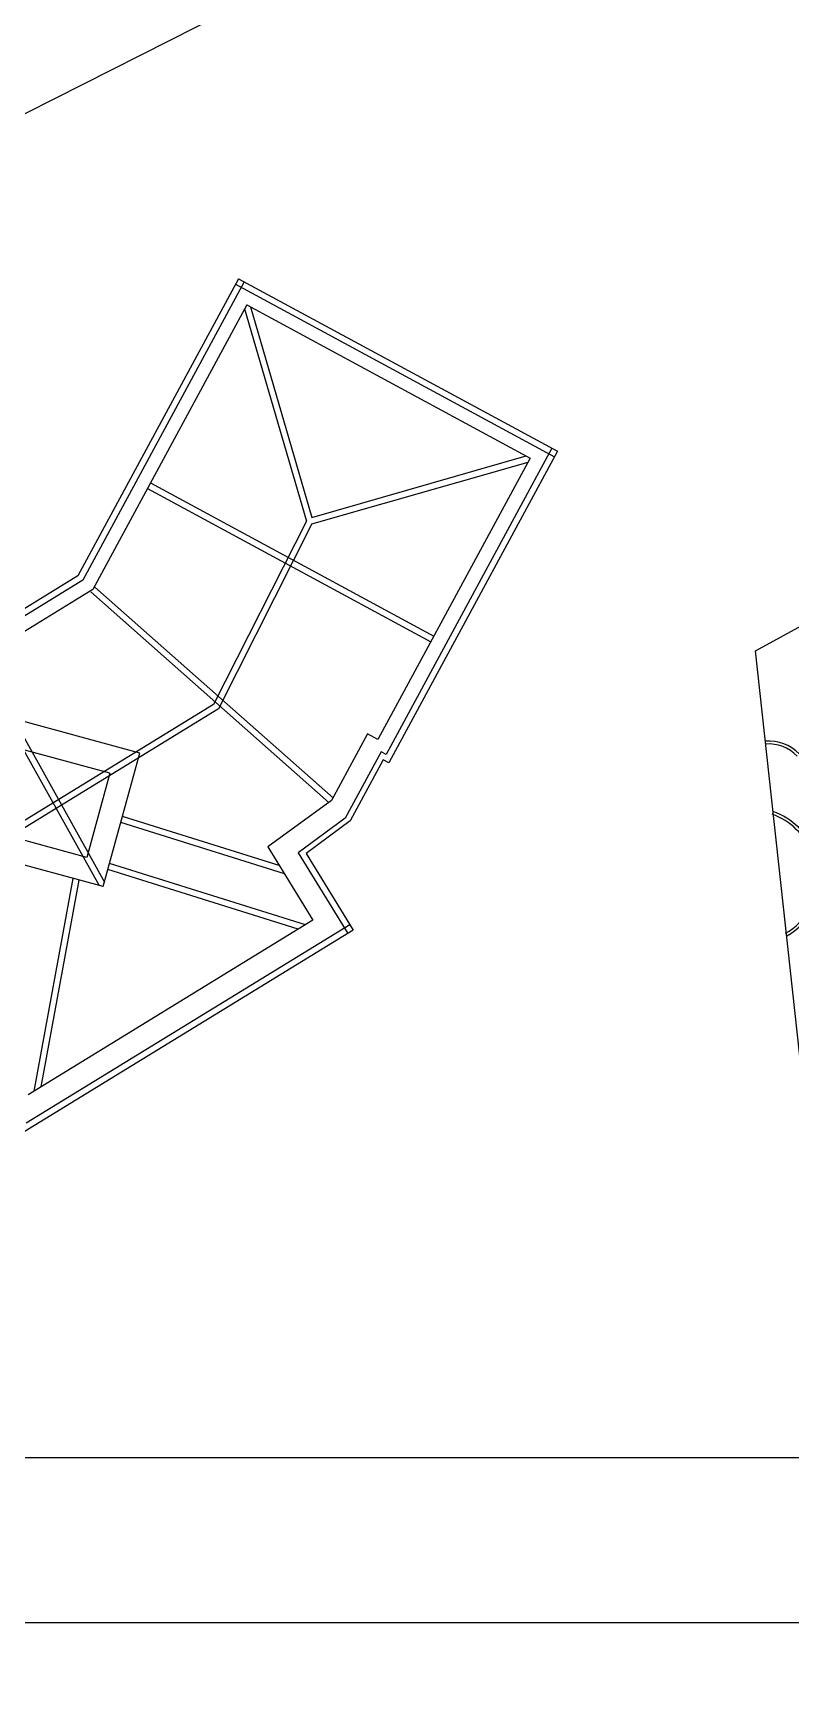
# Model space of a CAD drawing. Extents: x -2888 to 8486, y -2377 to 1555.
# Drawn here: x 6905.6 to 6997.4, y 361.5 to 562 of the extents above; entities that cross this region are included whole.
import ezdxf

# ---------------------------------------------------------------- set-up
doc = ezdxf.new("R2010")
doc.units = 0
doc.layers.add('MIMIC_SIZE', color=7, linetype='CONTINUOUS')

# ---------------------------------------------------------------- blocks, each defined once
blk = doc.blocks.new('D-433-1_MIMIC_SIZE_900_X_1')
at = {"layer": 'MIMIC_SIZE'}
for points in [[(3.62, 53.07), (868.62, 53.07), (868.62, 478.07), (3.62, 478.07)], [(23.62, 73.07), (848.62, 73.07), (848.62, 458.07), (23.62, 458.07)]]:
    blk.add_lwpolyline(points, close=True, dxfattribs=at)

msp = doc.modelspace()

# ---------------------------------------------------------------- linework, layer by layer
at = {"layer": 'MIMIC_SIZE', "color": 1}
msp.add_line((6527.762, 361.459), (7811.076, 1011.117), dxfattribs=at)
at = {"layer": 'MIMIC_SIZE', "color": 0}
for p, q in [((6930.488, 532.211), (6911.026, 496.228)), ((6931.16, 531.848), (6911.6, 495.684)), ((6930.125, 531.539), (6968.765, 510.64)), ((6930.488, 532.211), (6969.128, 511.312)), ((6931.476, 529.053), (6912.82, 494.559)), ((6931.218, 528.575), (6938.704, 502.854)), ((6931.476, 529.053), (6965.824, 510.475)), ((6931.948, 528.797), (6939.373, 503.288)), ((6968.456, 511.675), (6948.39, 474.575)), ((6939.373, 503.288), (6965.344, 510.735)), ((6939.378, 502.495), (6965.569, 510.005)), ((6965.824, 510.475), (6947.381, 476.376)), ((6969.128, 511.312), (6948.699, 473.54)), ((6919.806, 507.477), (6954.154, 488.899)), ((6919.443, 506.805), (6953.791, 488.228)), ((6993.147, 487.144), (7027.58, 505.936)), ((6938.704, 502.854), (6927.459, 480.637)), ((6939.378, 502.495), (6928.042, 480.099)), ((6911.026, 496.228), (6880.179, 477.309)), ((6911.6, 495.684), (6880.394, 476.546)), ((6912.82, 494.559), (6881.137, 475.128)), ((6912.567, 494.273), (6941.486, 468.717)), ((6913.073, 494.845), (6941.992, 469.289)), ((6998.752, 435.777), (6993.147, 487.144)), ((6927.459, 480.637), (6886.819, 455.713)), ((6928.042, 480.099), (6887.034, 454.949)), ((6902.535, 478.522), (6913.581, 458.694)), ((6918.511, 474.727), (6902.679, 479.049)), ((6903.194, 478.908), (6914.24, 459.08)), ((6946.101, 477.069), (6941.739, 469.003)), ((6947.381, 476.376), (6946.101, 477.069)), ((6914.885, 472.295), (6904.597, 475.103)), ((6914.097, 458.553), (6918.511, 474.727)), ((6947.782, 474.904), (6943.42, 466.838)), ((6948.027, 473.903), (6944.028, 466.509)), ((6948.39, 474.575), (6947.782, 474.904)), ((6948.699, 473.54), (6948.027, 473.903)), ((6914.885, 472.295), (6912.102, 462.1)), ((6941.739, 469.003), (6934.044, 463.36)), ((6936.038, 460.119), (6916.219, 466.328)), ((6935.428, 461.11), (6916.42, 467.065)), ((6943.42, 466.838), (6937.722, 462.66)), ((6944.028, 466.509), (6938.668, 462.579)), ((6912.102, 462.1), (6901.815, 464.908)), ((6934.044, 463.36), (6939.503, 454.487)), ((6914.097, 458.553), (6898.264, 462.875)), ((6938.59, 453.927), (6914.863, 461.361)), ((6937.722, 462.66), (6943.738, 452.882)), ((6938.668, 462.579), (6944.388, 453.282)), ((6905.706, 433.759), (6910.444, 459.55)), ((6906.581, 434.295), (6911.183, 459.349)), ((6937.727, 453.397), (6914.662, 460.623)), ((6944.388, 453.282), (6904.513, 428.827)), ((6943.989, 453.933), (6904.765, 429.877)), ((6939.503, 454.487), (6904.977, 433.312))]:
    msp.add_line(p, q, dxfattribs=at)
for centre, radius, start, end in [((6994.784, 471.171), 5.022, 43.45331, 94.93179), ((6994.784, 471.171), 4.668, 43.45331, 94.93179), ((6992.486, 459.773), 8.007, 330.79866, 70.52405), ((6992.486, 459.773), 8.361, 330.79866, 70.52405), ((6994.181, 457.978), 5.697, 296.89013, 339.39001), ((6994.181, 457.978), 6.051, 296.89013, 339.39001)]:
    msp.add_arc(centre, radius, start, end, dxfattribs=at)

# ---------------------------------------------------------------- block references
at = {"layer": 'MIMIC_SIZE', "color": 1}
msp.add_blockref('D-433-1_MIMIC_SIZE_900_X_1', (6631.73, 316.311), dxfattribs=at)

doc.saveas('drawing.dxf')
